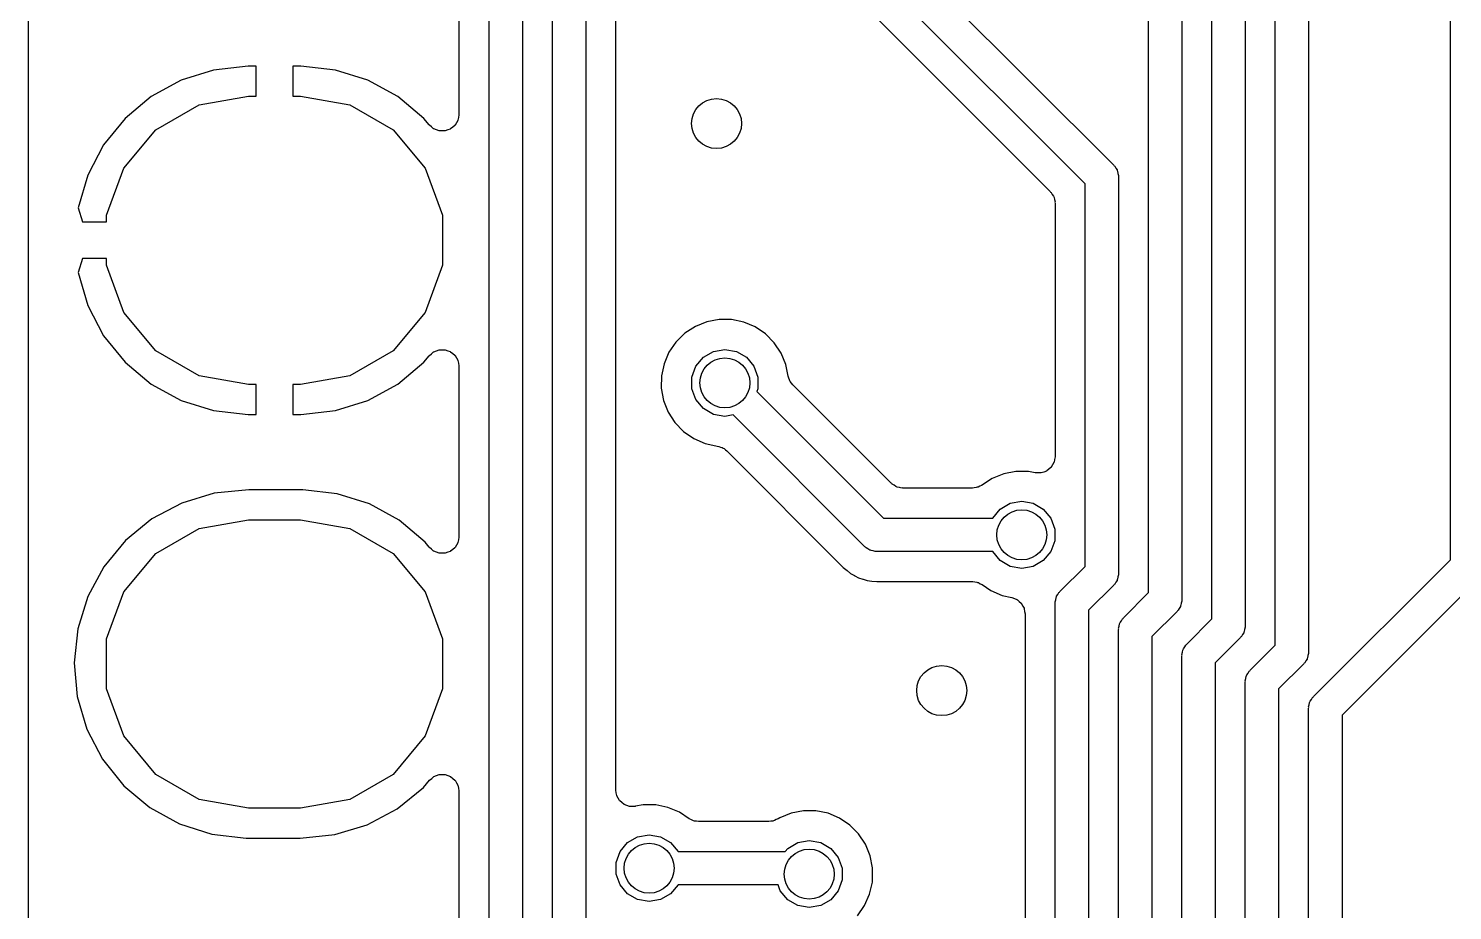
# Model space of a CAD drawing. Extents: x 125.1 to 143.2, y -145.5 to -100.1.
# Drawn here: x 125.08 to 133.61, y -118.27 to -112.98 of the extents above; entities that cross this region are included whole.
import ezdxf

# ---------------------------------------------------------------- set-up
doc = ezdxf.new("R2010")
doc.units = 0
doc.header["$MEASUREMENT"] = 0
doc.layers.add('BLACK', color=7, linetype='CONTINUOUS')

msp = doc.modelspace()

# ---------------------------------------------------------------- linework, layer by layer
at = {"layer": 'Black'}
for p, q in [((125.075, -114.061), (125.075, -100.175)), ((128.416, -111.044), (128.416, -118.387)), ((128.216, -118.429), (128.216, -111.085)), ((128.87, -111.089), (131.581, -113.8)), ((127.836, -128.236), (127.836, -111.243)), ((128.036, -111.201), (128.036, -128.195)), ((131.41, -113.912), (128.699, -111.201)), ((133.6, -116.165), (133.6, -111.421)), ((128.767, -111.523), (131.201, -113.957)), ((128.596, -117.545), (128.596, -111.594)), ((132.55, -116.677), (132.55, -111.904)), ((132.75, -111.863), (132.75, -116.719)), ((132.17, -116.52), (132.17, -112.061)), ((132.37, -112.02), (132.37, -116.561)), ((127.656, -112.471), (127.656, -113.495)), ((131.79, -116.362), (131.79, -112.581)), ((131.99, -112.54), (131.99, -116.404)), ((126.393, -113.206), (126.185, -113.229)), ((126.44, -113.206), (126.393, -113.206)), ((126.44, -113.386), (126.44, -113.206)), ((126.707, -113.206), (126.66, -113.206)), ((126.66, -113.206), (126.66, -113.386)), ((126.915, -113.229), (126.707, -113.206)), ((125.99, -113.29), (125.81, -113.388)), ((126.185, -113.229), (125.99, -113.29)), ((127.11, -113.29), (126.915, -113.229)), ((127.29, -113.388), (127.11, -113.29)), ((125.81, -113.388), (125.654, -113.519)), ((125.839, -113.588), (126.098, -113.438)), ((126.098, -113.438), (126.394, -113.386)), ((126.394, -113.386), (126.44, -113.386)), ((126.66, -113.386), (126.706, -113.386)), ((126.706, -113.386), (127.002, -113.438)), ((127.002, -113.438), (127.261, -113.588)), ((127.446, -113.519), (127.29, -113.388)), ((125.654, -113.519), (125.525, -113.678)), ((127.478, -113.558), (127.446, -113.519)), ((127.641, -113.546), (127.633, -113.56)), ((127.649, -113.532), (127.641, -113.546)), ((127.65, -113.531), (127.649, -113.532)), ((127.653, -113.514), (127.65, -113.53)), ((127.65, -113.53), (127.65, -113.531)), ((127.656, -113.497), (127.653, -113.514)), ((127.656, -113.495), (127.656, -113.496)), ((127.656, -113.496), (127.656, -113.497)), ((125.646, -113.818), (125.839, -113.588)), ((127.261, -113.588), (127.454, -113.818)), ((127.479, -113.559), (127.478, -113.558)), ((127.479, -113.56), (127.479, -113.559)), ((127.492, -113.57), (127.479, -113.56)), ((127.504, -113.581), (127.492, -113.57)), ((127.505, -113.581), (127.504, -113.581)), ((127.506, -113.582), (127.505, -113.581)), ((127.521, -113.588), (127.506, -113.582)), ((127.537, -113.594), (127.521, -113.588)), ((127.538, -113.594), (127.537, -113.594)), ((127.539, -113.594), (127.538, -113.594)), ((127.555, -113.594), (127.539, -113.594)), ((127.571, -113.594), (127.555, -113.594)), ((127.572, -113.594), (127.571, -113.594)), ((127.573, -113.594), (127.572, -113.594)), ((127.589, -113.588), (127.573, -113.594)), ((127.604, -113.583), (127.589, -113.588)), ((127.605, -113.582), (127.604, -113.583)), ((127.606, -113.582), (127.605, -113.582)), ((127.619, -113.572), (127.606, -113.582)), ((127.631, -113.561), (127.619, -113.572)), ((127.632, -113.56), (127.631, -113.561)), ((127.633, -113.56), (127.632, -113.56)), ((125.525, -113.678), (125.43, -113.859)), ((131.581, -113.8), (131.583, -113.803)), ((131.583, -113.803), (131.587, -113.806)), ((125.43, -113.859), (125.373, -114.056)), ((125.543, -114.1), (125.646, -113.818)), ((127.454, -113.818), (127.557, -114.1)), ((131.587, -113.806), (131.593, -113.817)), ((131.593, -113.817), (131.601, -113.828)), ((131.601, -113.828), (131.602, -113.832)), ((131.602, -113.832), (131.604, -113.836)), ((131.604, -113.836), (131.606, -113.849)), ((131.606, -113.849), (131.61, -113.862)), ((131.61, -113.862), (131.609, -113.866)), ((131.609, -113.866), (131.61, -113.87)), ((131.61, -113.87), (131.61, -116.246)), ((131.201, -113.957), (131.203, -113.961)), ((131.203, -113.961), (131.207, -113.964)), ((131.207, -113.964), (131.213, -113.975)), ((131.213, -113.975), (131.221, -113.986)), ((131.41, -116.205), (131.41, -113.912)), ((125.075, -114.439), (125.075, -114.061)), ((125.373, -114.056), (125.398, -114.14)), ((131.221, -113.986), (131.222, -113.99)), ((131.222, -113.99), (131.224, -113.994)), ((131.224, -113.994), (131.226, -114.006)), ((131.226, -114.006), (131.23, -114.019)), ((131.23, -114.019), (131.229, -114.023)), ((131.229, -114.023), (131.23, -114.028)), ((131.23, -114.028), (131.23, -115.547)), ((125.398, -114.14), (125.543, -114.14)), ((125.543, -114.14), (125.543, -114.1)), ((127.557, -114.1), (127.557, -114.4)), ((125.398, -114.36), (125.373, -114.444)), ((125.543, -114.36), (125.398, -114.36)), ((125.543, -114.4), (125.543, -114.36)), ((125.646, -114.682), (125.543, -114.4)), ((127.557, -114.4), (127.454, -114.682)), ((125.075, -138.95), (125.075, -114.439)), ((125.373, -114.444), (125.43, -114.641)), ((125.43, -114.641), (125.525, -114.822)), ((125.839, -114.912), (125.646, -114.682)), ((127.454, -114.682), (127.261, -114.912)), ((129.142, -114.739), (129.073, -114.767)), ((129.215, -114.725), (129.142, -114.739)), ((129.29, -114.725), (129.215, -114.725)), ((129.363, -114.74), (129.29, -114.725)), ((129.432, -114.769), (129.363, -114.74)), ((125.525, -114.822), (125.654, -114.981)), ((129.011, -114.807), (128.957, -114.86)), ((129.073, -114.767), (129.011, -114.807)), ((129.493, -114.811), (129.432, -114.769)), ((129.546, -114.864), (129.493, -114.811)), ((126.098, -115.062), (125.839, -114.912)), ((127.261, -114.912), (127.002, -115.062)), ((127.506, -114.918), (127.521, -114.912)), ((127.521, -114.912), (127.537, -114.906)), ((127.537, -114.906), (127.538, -114.906)), ((127.538, -114.906), (127.539, -114.906)), ((127.539, -114.906), (127.555, -114.906)), ((127.555, -114.906), (127.571, -114.906)), ((127.571, -114.906), (127.572, -114.906)), ((127.572, -114.906), (127.573, -114.906)), ((127.573, -114.906), (127.589, -114.912)), ((127.589, -114.912), (127.604, -114.917)), ((128.957, -114.86), (128.915, -114.921)), ((129.181, -114.916), (129.25, -114.904)), ((129.25, -114.904), (129.319, -114.916)), ((129.587, -114.926), (129.546, -114.864)), ((125.654, -114.981), (125.81, -115.112)), ((127.29, -115.112), (127.446, -114.981)), ((127.446, -114.981), (127.478, -114.942)), ((127.478, -114.942), (127.479, -114.941)), ((127.479, -114.94), (127.492, -114.93)), ((127.479, -114.941), (127.479, -114.94)), ((127.492, -114.93), (127.504, -114.919)), ((127.504, -114.919), (127.505, -114.919)), ((127.505, -114.919), (127.506, -114.918)), ((127.604, -114.917), (127.605, -114.918)), ((127.605, -114.918), (127.606, -114.918)), ((127.606, -114.918), (127.619, -114.928)), ((127.619, -114.928), (127.631, -114.939)), ((127.631, -114.939), (127.632, -114.94)), ((127.632, -114.94), (127.633, -114.94)), ((127.633, -114.94), (127.641, -114.954)), ((127.641, -114.954), (127.649, -114.968)), ((127.649, -114.968), (127.65, -114.969)), ((127.65, -114.969), (127.65, -114.97)), ((127.65, -114.97), (127.653, -114.986)), ((127.653, -114.986), (127.656, -115.003)), ((128.886, -114.99), (128.871, -115.062)), ((128.915, -114.921), (128.886, -114.99)), ((129.076, -115.005), (129.121, -114.951)), ((129.121, -114.951), (129.181, -114.916)), ((129.319, -114.916), (129.379, -114.951)), ((129.379, -114.951), (129.424, -115.005)), ((129.616, -114.995), (129.587, -114.926)), ((129.629, -115.064), (129.616, -114.995)), ((126.394, -115.114), (126.098, -115.062)), ((127.002, -115.062), (126.706, -115.114)), ((127.656, -115.003), (127.656, -115.004)), ((127.656, -115.004), (127.656, -115.005)), ((127.656, -115.005), (127.656, -116.028)), ((128.871, -115.062), (128.869, -115.137)), ((129.052, -115.07), (129.076, -115.005)), ((129.052, -115.14), (129.052, -115.07)), ((129.424, -115.005), (129.448, -115.07)), ((129.448, -115.07), (129.448, -115.14)), ((129.634, -115.076), (129.629, -115.064)), ((129.637, -115.087), (129.634, -115.076)), ((125.81, -115.112), (125.99, -115.21)), ((126.44, -115.114), (126.394, -115.114)), ((126.44, -115.294), (126.44, -115.114)), ((126.706, -115.114), (126.66, -115.114)), ((126.66, -115.114), (126.66, -115.294)), ((127.11, -115.21), (127.29, -115.112)), ((128.869, -115.137), (128.883, -115.21)), ((129.076, -115.205), (129.052, -115.14)), ((129.448, -115.14), (129.442, -115.156)), ((129.442, -115.156), (130.202, -115.916)), ((129.64, -115.092), (129.637, -115.087)), ((129.642, -115.097), (129.64, -115.092)), ((129.65, -115.106), (129.642, -115.097)), ((129.657, -115.116), (129.65, -115.106)), ((130.248, -115.707), (129.657, -115.116)), ((125.99, -115.21), (126.185, -115.271)), ((126.915, -115.271), (127.11, -115.21)), ((128.883, -115.21), (128.91, -115.28)), ((129.121, -115.259), (129.076, -115.205)), ((126.185, -115.271), (126.393, -115.294)), ((126.393, -115.294), (126.44, -115.294)), ((126.66, -115.294), (126.707, -115.294)), ((126.707, -115.294), (126.915, -115.271)), ((128.91, -115.28), (128.951, -115.342)), ((129.181, -115.294), (129.121, -115.259)), ((129.25, -115.306), (129.181, -115.294)), ((129.3, -115.297), (129.25, -115.306)), ((130.09, -116.087), (129.3, -115.297)), ((128.951, -115.342), (129.003, -115.396)), ((129.003, -115.396), (129.064, -115.438)), ((129.064, -115.438), (129.132, -115.468)), ((129.132, -115.468), (129.213, -115.486)), ((129.213, -115.486), (129.223, -115.49)), ((129.223, -115.49), (129.233, -115.493)), ((129.233, -115.493), (129.239, -115.497)), ((129.239, -115.497), (129.245, -115.499)), ((129.245, -115.499), (129.253, -115.507)), ((129.253, -115.507), (129.262, -115.513)), ((129.262, -115.513), (129.96, -116.211)), ((131.215, -115.597), (131.207, -115.611)), ((131.223, -115.583), (131.215, -115.597)), ((131.224, -115.581), (131.223, -115.582)), ((131.223, -115.582), (131.223, -115.583)), ((131.227, -115.565), (131.224, -115.581)), ((131.23, -115.549), (131.227, -115.565)), ((131.23, -115.547), (131.23, -115.548)), ((131.23, -115.548), (131.23, -115.549)), ((130.853, -115.678), (130.789, -115.72)), ((130.922, -115.65), (130.853, -115.678)), ((130.995, -115.636), (130.922, -115.65)), ((131.07, -115.636), (130.995, -115.636)), ((131.11, -115.645), (131.07, -115.636)), ((131.111, -115.645), (131.11, -115.645)), ((131.113, -115.645), (131.111, -115.645)), ((131.129, -115.645), (131.113, -115.645)), ((131.145, -115.645), (131.129, -115.645)), ((131.146, -115.645), (131.145, -115.645)), ((131.147, -115.645), (131.146, -115.645)), ((131.162, -115.64), (131.147, -115.645)), ((131.178, -115.635), (131.162, -115.64)), ((131.179, -115.634), (131.178, -115.635)), ((131.18, -115.633), (131.179, -115.634)), ((131.192, -115.623), (131.18, -115.633)), ((131.205, -115.613), (131.192, -115.623)), ((131.206, -115.612), (131.205, -115.613)), ((131.207, -115.611), (131.206, -115.612)), ((126.189, -115.767), (125.994, -115.826)), ((126.396, -115.746), (126.189, -115.767)), ((126.708, -115.746), (126.396, -115.746)), ((126.719, -115.746), (126.708, -115.746)), ((126.926, -115.77), (126.719, -115.746)), ((130.251, -115.709), (130.248, -115.707)), ((130.254, -115.713), (130.251, -115.709)), ((130.265, -115.719), (130.254, -115.713)), ((130.276, -115.727), (130.265, -115.719)), ((130.28, -115.728), (130.276, -115.727)), ((130.284, -115.73), (130.28, -115.728)), ((130.297, -115.732), (130.284, -115.73)), ((130.31, -115.736), (130.297, -115.732)), ((130.314, -115.735), (130.31, -115.736)), ((130.318, -115.736), (130.314, -115.735)), ((130.734, -115.736), (130.318, -115.736)), ((130.745, -115.734), (130.734, -115.736)), ((130.757, -115.733), (130.745, -115.734)), ((130.762, -115.731), (130.757, -115.733)), ((130.768, -115.73), (130.762, -115.731)), ((130.778, -115.724), (130.768, -115.73)), ((130.789, -115.72), (130.778, -115.724)), ((125.994, -115.826), (125.814, -115.921)), ((127.12, -115.831), (126.926, -115.77)), ((127.298, -115.929), (127.12, -115.831)), ((130.901, -115.862), (130.961, -115.827)), ((130.961, -115.827), (131.03, -115.815)), ((131.03, -115.815), (131.099, -115.827)), ((131.099, -115.827), (131.159, -115.862)), ((125.814, -115.921), (125.656, -116.05)), ((126.098, -115.978), (126.394, -115.926)), ((126.394, -115.926), (126.706, -115.926)), ((126.706, -115.926), (127.002, -115.978)), ((127.454, -116.06), (127.298, -115.929)), ((130.202, -115.916), (130.747, -115.916)), ((130.747, -115.916), (130.856, -115.916)), ((130.856, -115.916), (130.901, -115.862)), ((130.856, -115.916), (130.856, -115.916)), ((131.159, -115.862), (131.204, -115.916)), ((131.204, -115.916), (131.228, -115.981)), ((125.839, -116.128), (126.098, -115.978)), ((127.002, -115.978), (127.261, -116.128)), ((131.228, -115.981), (131.228, -116.051)), ((125.656, -116.05), (125.527, -116.207)), ((127.478, -116.09), (127.454, -116.06)), ((127.479, -116.091), (127.478, -116.09)), ((127.479, -116.092), (127.479, -116.091)), ((127.492, -116.102), (127.479, -116.092)), ((127.504, -116.113), (127.492, -116.102)), ((127.619, -116.104), (127.606, -116.114)), ((127.631, -116.093), (127.619, -116.104)), ((127.632, -116.093), (127.631, -116.093)), ((127.633, -116.092), (127.632, -116.093)), ((127.641, -116.078), (127.633, -116.092)), ((127.649, -116.064), (127.641, -116.078)), ((127.65, -116.062), (127.649, -116.063)), ((127.649, -116.063), (127.649, -116.064)), ((127.653, -116.046), (127.65, -116.062)), ((127.656, -116.03), (127.653, -116.046)), ((127.656, -116.028), (127.656, -116.029)), ((127.656, -116.029), (127.656, -116.03)), ((130.094, -116.089), (130.09, -116.087)), ((130.097, -116.093), (130.094, -116.089)), ((130.108, -116.099), (130.097, -116.093)), ((130.119, -116.107), (130.108, -116.099)), ((130.123, -116.108), (130.119, -116.107)), ((130.127, -116.11), (130.123, -116.108)), ((130.14, -116.112), (130.127, -116.11)), ((131.228, -116.051), (131.204, -116.116)), ((125.646, -116.358), (125.839, -116.128)), ((127.261, -116.128), (127.454, -116.358)), ((127.505, -116.113), (127.504, -116.113)), ((127.506, -116.114), (127.505, -116.113)), ((127.521, -116.12), (127.506, -116.114)), ((127.537, -116.126), (127.521, -116.12)), ((127.538, -116.126), (127.537, -116.126)), ((127.539, -116.126), (127.538, -116.126)), ((127.555, -116.126), (127.539, -116.126)), ((127.571, -116.126), (127.555, -116.126)), ((127.572, -116.126), (127.571, -116.126)), ((127.573, -116.126), (127.572, -116.126)), ((127.589, -116.12), (127.573, -116.126)), ((127.604, -116.115), (127.589, -116.12)), ((127.605, -116.115), (127.604, -116.115)), ((127.606, -116.114), (127.605, -116.115)), ((130.152, -116.116), (130.14, -116.112)), ((130.157, -116.115), (130.152, -116.116)), ((130.161, -116.116), (130.157, -116.115)), ((130.747, -116.116), (130.161, -116.116)), ((130.856, -116.116), (130.747, -116.116)), ((130.901, -116.17), (130.856, -116.116)), ((130.856, -116.116), (130.856, -116.116)), ((130.961, -116.205), (130.901, -116.17)), ((131.159, -116.17), (131.099, -116.205)), ((131.204, -116.116), (131.159, -116.17)), ((132.779, -116.985), (133.6, -116.165)), ((125.527, -116.207), (125.43, -116.386)), ((129.96, -116.211), (129.983, -116.23)), ((129.983, -116.23), (129.983, -116.23)), ((129.983, -116.23), (129.984, -116.23)), ((129.984, -116.23), (130.004, -116.248)), ((130.004, -116.248), (130.028, -116.26)), ((130.028, -116.26), (130.028, -116.261)), ((130.028, -116.261), (130.029, -116.261)), ((130.029, -116.261), (130.052, -116.274)), ((130.052, -116.274), (130.078, -116.282)), ((131.03, -116.217), (130.961, -116.205)), ((131.099, -116.205), (131.03, -116.217)), ((131.259, -116.356), (131.41, -116.205)), ((131.606, -116.268), (131.604, -116.281)), ((131.61, -116.255), (131.606, -116.268)), ((131.61, -116.246), (131.609, -116.251)), ((131.609, -116.251), (131.61, -116.255)), ((133.771, -116.277), (132.95, -117.098)), ((125.543, -116.64), (125.646, -116.358)), ((127.454, -116.358), (127.557, -116.64)), ((130.078, -116.282), (130.078, -116.282)), ((130.078, -116.282), (130.079, -116.282)), ((130.079, -116.282), (130.104, -116.29)), ((130.104, -116.29), (130.131, -116.293)), ((130.131, -116.293), (130.131, -116.293)), ((130.131, -116.293), (130.132, -116.293)), ((130.132, -116.293), (130.162, -116.296)), ((130.162, -116.296), (130.736, -116.296)), ((130.736, -116.296), (130.748, -116.298)), ((130.748, -116.298), (130.761, -116.299)), ((130.761, -116.299), (130.765, -116.301)), ((130.765, -116.301), (130.77, -116.302)), ((130.77, -116.302), (130.781, -116.309)), ((130.781, -116.309), (130.793, -116.314)), ((130.793, -116.314), (130.844, -116.349)), ((130.844, -116.349), (130.912, -116.379)), ((131.247, -116.373), (131.253, -116.362)), ((131.253, -116.362), (131.257, -116.359)), ((131.257, -116.359), (131.259, -116.356)), ((131.581, -116.317), (131.43, -116.468)), ((131.583, -116.314), (131.581, -116.317)), ((131.587, -116.311), (131.583, -116.314)), ((131.593, -116.299), (131.587, -116.311)), ((131.601, -116.289), (131.593, -116.299)), ((131.602, -116.284), (131.601, -116.289)), ((131.604, -116.281), (131.602, -116.284)), ((131.639, -116.513), (131.79, -116.362)), ((125.43, -116.386), (125.37, -116.58)), ((130.912, -116.379), (130.971, -116.392)), ((130.971, -116.392), (130.986, -116.398)), ((130.986, -116.398), (131, -116.403)), ((131, -116.403), (131.002, -116.405)), ((131.002, -116.405), (131.004, -116.406)), ((131.004, -116.406), (131.015, -116.416)), ((131.015, -116.416), (131.027, -116.426)), ((131.027, -116.426), (131.028, -116.428)), ((131.028, -116.428), (131.029, -116.429)), ((131.029, -116.429), (131.036, -116.443)), ((131.036, -116.443), (131.044, -116.456)), ((131.23, -116.418), (131.234, -116.405)), ((131.231, -116.422), (131.23, -116.418)), ((131.23, -116.426), (131.231, -116.422)), ((131.23, -120.539), (131.23, -116.426)), ((131.234, -116.405), (131.236, -116.392)), ((131.236, -116.392), (131.238, -116.388)), ((131.238, -116.388), (131.239, -116.384)), ((131.239, -116.384), (131.247, -116.373)), ((131.981, -116.446), (131.973, -116.457)), ((131.982, -116.442), (131.981, -116.446)), ((131.984, -116.438), (131.982, -116.442)), ((131.986, -116.425), (131.984, -116.438)), ((131.99, -116.413), (131.986, -116.425)), ((131.99, -116.404), (131.989, -116.408)), ((131.989, -116.408), (131.99, -116.413)), ((131.044, -116.456), (131.044, -116.458)), ((131.044, -116.458), (131.045, -116.46)), ((131.045, -116.46), (131.047, -116.475)), ((131.047, -116.475), (131.05, -116.49)), ((131.05, -116.49), (131.05, -120.423)), ((131.43, -116.468), (131.43, -120.58)), ((131.619, -116.542), (131.627, -116.531)), ((131.627, -116.531), (131.633, -116.52)), ((131.633, -116.52), (131.637, -116.517)), ((131.637, -116.517), (131.639, -116.513)), ((131.961, -116.475), (131.81, -116.625)), ((131.963, -116.471), (131.961, -116.475)), ((131.967, -116.468), (131.963, -116.471)), ((131.973, -116.457), (131.967, -116.468)), ((132.019, -116.671), (132.17, -116.52)), ((125.37, -116.58), (125.348, -116.783)), ((131.61, -116.575), (131.614, -116.563)), ((131.611, -116.58), (131.61, -116.575)), ((131.61, -116.584), (131.611, -116.58)), ((131.61, -120.696), (131.61, -116.584)), ((131.614, -116.563), (131.616, -116.55)), ((131.616, -116.55), (131.618, -116.546)), ((131.618, -116.546), (131.619, -116.542)), ((132.353, -116.614), (132.347, -116.626)), ((132.361, -116.604), (132.353, -116.614)), ((132.362, -116.599), (132.361, -116.604)), ((132.364, -116.595), (132.362, -116.599)), ((132.366, -116.583), (132.364, -116.595)), ((132.37, -116.57), (132.366, -116.583)), ((132.37, -116.561), (132.369, -116.566)), ((132.369, -116.566), (132.37, -116.57)), ((125.543, -116.94), (125.543, -116.64)), ((127.557, -116.64), (127.557, -116.94)), ((131.81, -116.625), (131.81, -120.738)), ((131.994, -116.72), (131.996, -116.707)), ((131.996, -116.707), (131.998, -116.703)), ((131.998, -116.703), (131.999, -116.699)), ((131.999, -116.699), (132.007, -116.688)), ((132.007, -116.688), (132.013, -116.677)), ((132.013, -116.677), (132.017, -116.674)), ((132.017, -116.674), (132.019, -116.671)), ((132.341, -116.632), (132.19, -116.783)), ((132.343, -116.628), (132.341, -116.632)), ((132.347, -116.626), (132.343, -116.628)), ((132.399, -116.828), (132.55, -116.677)), ((125.348, -116.783), (125.367, -116.985)), ((131.99, -116.733), (131.994, -116.72)), ((131.991, -116.737), (131.99, -116.733)), ((131.99, -116.741), (131.991, -116.737)), ((131.99, -123.49), (131.99, -116.741)), ((132.19, -116.783), (132.19, -123.449)), ((132.721, -116.789), (132.57, -116.94)), ((132.723, -116.786), (132.721, -116.789)), ((132.727, -116.783), (132.723, -116.786)), ((132.733, -116.772), (132.727, -116.783)), ((132.741, -116.761), (132.733, -116.772)), ((132.742, -116.757), (132.741, -116.761)), ((132.744, -116.753), (132.742, -116.757)), ((132.746, -116.74), (132.744, -116.753)), ((132.75, -116.727), (132.746, -116.74)), ((132.75, -116.719), (132.749, -116.723)), ((132.749, -116.723), (132.75, -116.727)), ((132.37, -116.89), (132.374, -116.877)), ((132.374, -116.877), (132.376, -116.864)), ((132.376, -116.864), (132.378, -116.861)), ((132.378, -116.861), (132.379, -116.856)), ((132.379, -116.856), (132.387, -116.846)), ((132.387, -116.846), (132.393, -116.834)), ((132.393, -116.834), (132.397, -116.832)), ((132.397, -116.832), (132.399, -116.828)), ((125.646, -117.222), (125.543, -116.94)), ((127.557, -116.94), (127.454, -117.222)), ((132.371, -116.894), (132.37, -116.89)), ((132.37, -116.899), (132.371, -116.894)), ((132.37, -123.083), (132.37, -116.899)), ((132.57, -116.94), (132.57, -123.041)), ((125.367, -116.985), (125.424, -117.181)), ((132.75, -117.047), (132.754, -117.035)), ((132.751, -117.052), (132.75, -117.047)), ((132.754, -117.035), (132.756, -117.022)), ((132.756, -117.022), (132.758, -117.018)), ((132.758, -117.018), (132.759, -117.014)), ((132.759, -117.014), (132.767, -117.003)), ((132.767, -117.003), (132.773, -116.992)), ((132.773, -116.992), (132.777, -116.989)), ((132.777, -116.989), (132.779, -116.985)), ((132.75, -117.056), (132.751, -117.052)), ((132.75, -122.925), (132.75, -117.056)), ((132.95, -117.098), (132.95, -122.884)), ((125.424, -117.181), (125.518, -117.361)), ((125.839, -117.452), (125.646, -117.222)), ((127.454, -117.222), (127.261, -117.452)), ((125.518, -117.361), (125.646, -117.52)), ((126.098, -117.602), (125.839, -117.452)), ((127.261, -117.452), (127.002, -117.602)), ((127.479, -117.487), (127.493, -117.476)), ((127.493, -117.476), (127.505, -117.465)), ((127.505, -117.465), (127.506, -117.465)), ((127.506, -117.465), (127.522, -117.459)), ((127.506, -117.465), (127.506, -117.465)), ((127.522, -117.459), (127.538, -117.453)), ((127.538, -117.453), (127.538, -117.453)), ((127.538, -117.453), (127.539, -117.453)), ((127.539, -117.453), (127.556, -117.453)), ((127.556, -117.453), (127.573, -117.453)), ((127.573, -117.453), (127.573, -117.453)), ((127.573, -117.453), (127.573, -117.453)), ((127.573, -117.453), (127.589, -117.459)), ((127.589, -117.459), (127.605, -117.464)), ((127.605, -117.464), (127.606, -117.465)), ((127.606, -117.465), (127.606, -117.465)), ((127.606, -117.465), (127.619, -117.476)), ((127.619, -117.476), (127.632, -117.486)), ((125.646, -117.52), (125.802, -117.651)), ((127.286, -117.659), (127.444, -117.53)), ((127.444, -117.53), (127.479, -117.487)), ((127.479, -117.487), (127.479, -117.487)), ((127.479, -117.487), (127.479, -117.487)), ((127.632, -117.486), (127.632, -117.487)), ((127.632, -117.487), (127.633, -117.487)), ((127.633, -117.487), (127.641, -117.502)), ((127.641, -117.502), (127.65, -117.516)), ((127.65, -117.516), (127.65, -117.517)), ((127.65, -117.517), (127.65, -117.517)), ((127.65, -117.517), (127.653, -117.534)), ((127.653, -117.534), (127.656, -117.551)), ((127.656, -117.551), (127.656, -117.551)), ((127.656, -117.551), (127.656, -117.551)), ((127.656, -117.551), (127.656, -118.568)), ((128.596, -117.546), (128.596, -117.545)), ((128.599, -117.563), (128.596, -117.546)), ((128.596, -117.546), (128.596, -117.546)), ((126.394, -117.654), (126.098, -117.602)), ((127.002, -117.602), (126.706, -117.654)), ((128.602, -117.579), (128.599, -117.563)), ((128.602, -117.58), (128.602, -117.579)), ((128.603, -117.581), (128.602, -117.58)), ((128.611, -117.595), (128.603, -117.581)), ((128.619, -117.609), (128.611, -117.595)), ((128.62, -117.61), (128.619, -117.609)), ((128.633, -117.621), (128.62, -117.61)), ((128.62, -117.61), (128.62, -117.61)), ((128.646, -117.632), (128.633, -117.621)), ((128.647, -117.632), (128.646, -117.632)), ((128.663, -117.638), (128.647, -117.632)), ((128.647, -117.632), (128.647, -117.632)), ((128.679, -117.644), (128.663, -117.638)), ((128.68, -117.644), (128.679, -117.644)), ((128.679, -117.644), (128.679, -117.644)), ((128.697, -117.644), (128.68, -117.644)), ((128.713, -117.644), (128.697, -117.644)), ((128.714, -117.643), (128.713, -117.644)), ((128.715, -117.643), (128.714, -117.643)), ((128.761, -117.634), (128.715, -117.643)), ((128.836, -117.635), (128.761, -117.634)), ((128.909, -117.65), (128.836, -117.635)), ((125.802, -117.651), (125.98, -117.749)), ((126.706, -117.654), (126.394, -117.654)), ((127.106, -117.754), (127.286, -117.659)), ((128.978, -117.679), (128.909, -117.65)), ((129.035, -117.718), (128.978, -117.679)), ((129.046, -117.723), (129.035, -117.718)), ((129.057, -117.729), (129.046, -117.723)), ((129.062, -117.73), (129.057, -117.729)), ((129.067, -117.732), (129.062, -117.73)), ((129.079, -117.733), (129.067, -117.732)), ((129.537, -117.732), (129.525, -117.733)), ((129.542, -117.73), (129.537, -117.732)), ((129.548, -117.729), (129.542, -117.73)), ((129.558, -117.723), (129.548, -117.729)), ((129.569, -117.718), (129.558, -117.723)), ((129.579, -117.712), (129.569, -117.718)), ((129.648, -117.684), (129.579, -117.712)), ((129.721, -117.67), (129.648, -117.684)), ((129.796, -117.67), (129.721, -117.67)), ((129.869, -117.685), (129.796, -117.67)), ((129.938, -117.714), (129.869, -117.685)), ((129.999, -117.756), (129.938, -117.714)), ((125.98, -117.749), (126.174, -117.81)), ((126.174, -117.81), (126.381, -117.834)), ((126.704, -117.834), (126.911, -117.813)), ((126.911, -117.813), (127.106, -117.754)), ((128.727, -117.826), (128.796, -117.814)), ((128.796, -117.814), (128.865, -117.826)), ((129.091, -117.735), (129.079, -117.733)), ((129.514, -117.735), (129.091, -117.735)), ((129.525, -117.733), (129.514, -117.735)), ((130.052, -117.809), (129.999, -117.756)), ((130.093, -117.871), (130.052, -117.809)), ((126.381, -117.834), (126.392, -117.834)), ((126.392, -117.834), (126.704, -117.834)), ((128.622, -117.914), (128.667, -117.861)), ((128.667, -117.861), (128.727, -117.826)), ((128.865, -117.826), (128.925, -117.861)), ((128.925, -117.861), (128.97, -117.914)), ((129.612, -117.915), (129.627, -117.896)), ((129.627, -117.896), (129.687, -117.861)), ((129.687, -117.861), (129.756, -117.849)), ((129.756, -117.849), (129.825, -117.861)), ((129.825, -117.861), (129.885, -117.896)), ((129.885, -117.896), (129.93, -117.95)), ((130.122, -117.94), (130.093, -117.871)), ((128.598, -117.98), (128.622, -117.914)), ((128.598, -118.05), (128.598, -117.98)), ((128.97, -117.914), (128.97, -117.915)), ((128.97, -117.915), (129.612, -117.915)), ((129.93, -117.95), (129.954, -118.015)), ((130.136, -118.012), (130.122, -117.94)), ((128.622, -118.115), (128.598, -118.05)), ((129.954, -118.015), (129.954, -118.085)), ((130.135, -118.099), (130.136, -118.012)), ((128.667, -118.168), (128.622, -118.115)), ((128.97, -118.115), (128.925, -118.168)), ((129.569, -118.115), (128.97, -118.115)), ((128.97, -118.115), (128.97, -118.115)), ((129.582, -118.15), (129.569, -118.115)), ((129.627, -118.204), (129.582, -118.15)), ((129.93, -118.15), (129.885, -118.204)), ((129.954, -118.085), (129.93, -118.15)), ((130.118, -118.171), (130.135, -118.099)), ((128.727, -118.203), (128.667, -118.168)), ((128.796, -118.215), (128.727, -118.203)), ((128.865, -118.203), (128.796, -118.215)), ((128.925, -118.168), (128.865, -118.203)), ((129.687, -118.239), (129.627, -118.204)), ((129.756, -118.251), (129.687, -118.239)), ((129.825, -118.239), (129.756, -118.251)), ((129.885, -118.204), (129.825, -118.239)), ((130.045, -118.3), (130.088, -118.239)), ((130.088, -118.239), (130.118, -118.171))]:
    msp.add_line(p, q, dxfattribs=at)
for centre in [(129.2, -113.55), (129.25, -115.105), (131.03, -116.016), (130.55, -116.95), (128.796, -118.015), (129.756, -118.05)]:
    msp.add_circle(centre, 0.15, dxfattribs=at)

doc.saveas('drawing.dxf')
